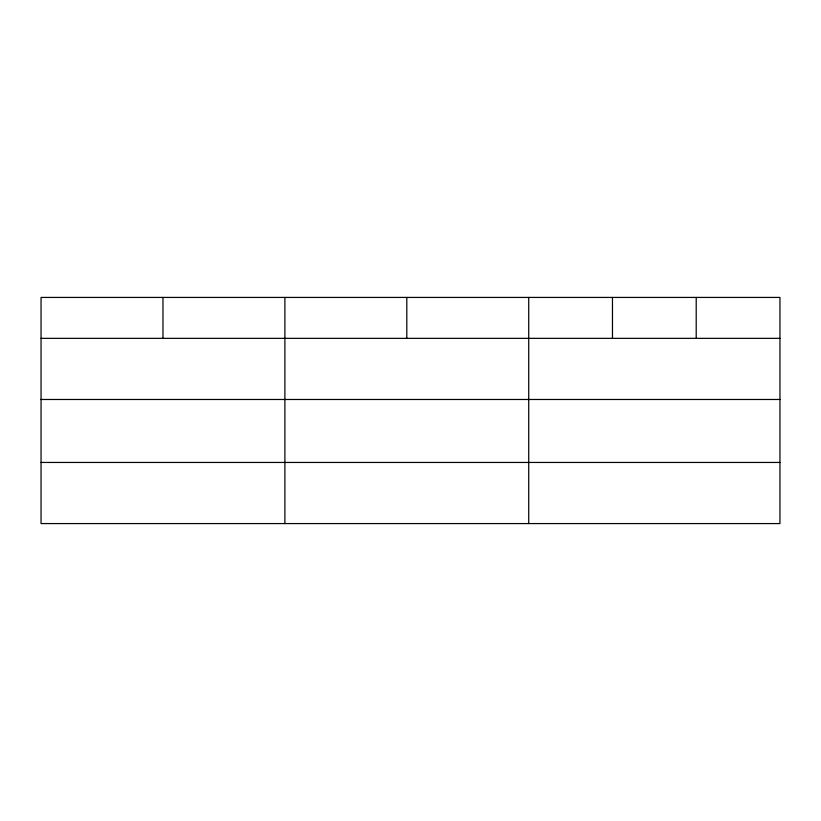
<?xml version="1.0" encoding="UTF-8"?>
<svg xmlns="http://www.w3.org/2000/svg" width="821" height="821" viewBox="0 0 821 821"><rect width="100%" height="100%" fill="white"/><g stroke="black" fill="none" stroke-linecap="round" stroke-linejoin="round"><path stroke-width="1.23" d="M779.95 399.478L779.95 297.428L41.05 297.428L41.05 523.572L779.95 523.572L779.95 399.478L41.05 399.478M41.05 338.355L779.95 338.355M41.05 462.449L779.95 462.449M696.208 297.428L696.208 338.355M612.466 297.428L612.466 338.355M528.724 297.428L528.724 523.572M406.805 297.428L406.805 338.355M284.887 297.428L284.887 523.572M162.969 297.428L162.969 338.355"/></g></svg>
